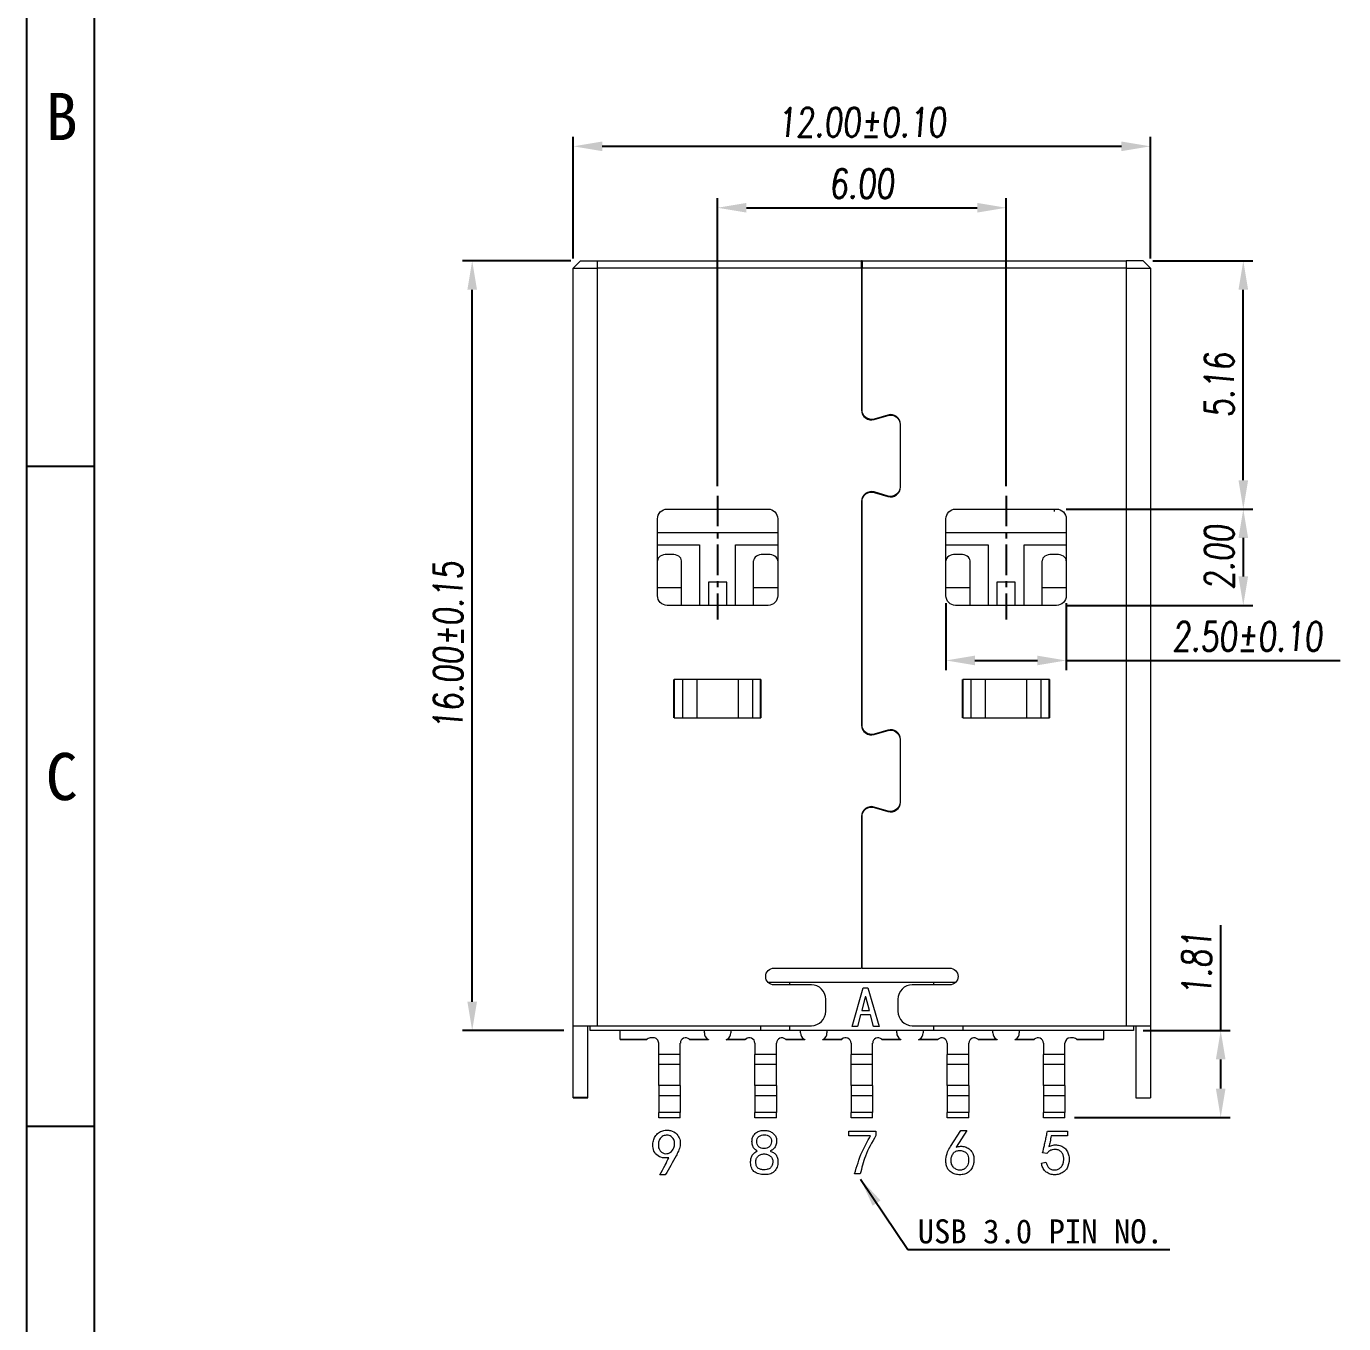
# Model space of a CAD drawing. Header units: millimetres. Extents: x 2027 to 2143, y 133 to 225.
# Drawn here: x 2026.68 to 2054.08, y 169.98 to 196.95 of the extents above; entities that cross this region are included whole.
import ezdxf

# ---------------------------------------------------------------- set-up
doc = ezdxf.new("R2010")
doc.units = ezdxf.units.MM
doc.linetypes.add('CENTER', pattern=[10.16, 6.35, -1.27, 1.27, -1.27])
doc.styles.add('2222', font='romans.shx', dxfattribs={"width": 0.75, "oblique": 5})
doc.styles.add('ROMANS', font='txt.shx', dxfattribs={"height": 0.6})
doc.styles.get("Standard").update_dxf_attribs({"font": 'romans.shx', "height": 0.6})
doc.dimstyles.new('1-1', dxfattribs={"dimscale": 4, "dimtxt": 0.15, "dimasz": 0.15, "dimexe": 0.05, "dimexo": 0.05, "dimgap": 0.05, "dimtad": 1, "dimzin": 0, "dimdsep": 46, "dimtxsty": '2222', "dimcen": 0.09, "dimclrd": 3, "dimclre": 3, "dimclrt": 256, "dimadec": 0, "dimazin": 0, "dimtp": 0.1, "dimtm": 0.1, "dimtfac": 1, "dimtofl": 0, "dimtmove": 0, "dimatfit": 3, "dimfxl": 0, "dimtolj": 1, "dimtzin": 0, "dimarcsym": 0})

# ---------------------------------------------------------------- blocks, each defined once
blk = doc.blocks.new('*D175')
at = {"color": 3, "lineweight": -2, "ltscale": 0.01}
for p, q in [((2038.059, 192.125), (2038.059, 194.658)), ((2050.059, 192.125), (2050.059, 194.658)), ((2038.659, 194.458), (2049.459, 194.458))]:
    blk.add_line(p, q, dxfattribs=at)
at = {"color": 3, "ltscale": 0.01}
for points in [[(2038.659, 194.558), (2038.659, 194.358), (2038.059, 194.458)], [(2049.459, 194.558), (2049.459, 194.358), (2050.059, 194.458)]]:
    blk.add_solid(points, dxfattribs=at)
at = {"layer": 'Defpoints', "color": 0, "ltscale": 0.01}
for p in [(2050.059, 194.458), (2038.059, 191.925), (2050.059, 191.925)]:
    blk.add_point(p, dxfattribs=at)
at = {"ltscale": 0.01, "insert": (2044.059, 194.958), "char_height": 0.6, "attachment_point": 5, "style": '2222'}
blk.add_mtext('\\A1;12.00±0.10', dxfattribs=at)
blk = doc.blocks.new('*D176')
at = {"color": 3, "lineweight": -2, "ltscale": 0.01}
for p, q in [((2038.009, 192.075), (2035.756, 192.075)), ((2035.956, 176.675), (2035.956, 191.475)), ((2037.859, 176.075), (2035.756, 176.075))]:
    blk.add_line(p, q, dxfattribs=at)
at = {"color": 3, "ltscale": 0.01}
for points in [[(2035.856, 191.475), (2036.056, 191.475), (2035.956, 192.075)], [(2035.856, 176.675), (2036.056, 176.675), (2035.956, 176.075)]]:
    blk.add_solid(points, dxfattribs=at)
at = {"layer": 'Defpoints', "color": 0, "ltscale": 0.01}
for p in [(2035.956, 192.075), (2038.209, 192.075), (2038.059, 176.075)]:
    blk.add_point(p, dxfattribs=at)
at = {"ltscale": 0.01, "insert": (2035.456, 184.075), "char_height": 0.6, "attachment_point": 5, "rotation": 90, "style": '2222'}
blk.add_mtext('\\A1;16.00±0.15', dxfattribs=at)
blk = doc.blocks.new('*D177')
at = {"color": 3, "lineweight": -2, "ltscale": 0.01}
for p, q in [((2050.109, 192.075), (2052.192, 192.075)), ((2051.992, 187.515), (2051.992, 191.475)), ((2048.309, 186.915), (2052.192, 186.915))]:
    blk.add_line(p, q, dxfattribs=at)
at = {"color": 3, "ltscale": 0.01}
for points in [[(2051.892, 191.475), (2052.092, 191.475), (2051.992, 192.075)], [(2051.892, 187.515), (2052.092, 187.515), (2051.992, 186.915)]]:
    blk.add_solid(points, dxfattribs=at)
at = {"layer": 'Defpoints', "color": 0, "ltscale": 0.01}
for p in [(2049.909, 192.075), (2051.992, 192.075), (2048.109, 186.915)]:
    blk.add_point(p, dxfattribs=at)
at = {"ltscale": 0.01, "insert": (2051.492, 189.495), "char_height": 0.6, "attachment_point": 5, "rotation": 90, "style": '2222'}
blk.add_mtext('\\A1;5.16', dxfattribs=at)
blk = doc.blocks.new('*D178')
at = {"color": 3, "lineweight": -2, "ltscale": 0.01}
for p, q in [((2048.309, 186.915), (2052.192, 186.915)), ((2051.992, 186.315), (2051.992, 185.515)), ((2048.309, 184.915), (2052.192, 184.915))]:
    blk.add_line(p, q, dxfattribs=at)
at = {"color": 3, "ltscale": 0.01}
for points in [[(2051.892, 186.315), (2052.092, 186.315), (2051.992, 186.915)], [(2051.892, 185.515), (2052.092, 185.515), (2051.992, 184.915)]]:
    blk.add_solid(points, dxfattribs=at)
at = {"layer": 'Defpoints', "color": 0, "ltscale": 0.01}
for p in [(2048.109, 186.915), (2048.109, 184.915), (2051.992, 184.915)]:
    blk.add_point(p, dxfattribs=at)
at = {"ltscale": 0.01, "insert": (2051.492, 185.915), "char_height": 0.6, "attachment_point": 5, "rotation": 90, "style": '2222'}
blk.add_mtext('\\A1;2.00', dxfattribs=at)
blk = doc.blocks.new('*D179')
at = {"color": 3, "lineweight": -2, "ltscale": 0.01}
for p, q in [((2041.059, 187.395), (2041.059, 193.381)), ((2041.659, 193.181), (2046.459, 193.181)), ((2047.059, 187.395), (2047.059, 193.381))]:
    blk.add_line(p, q, dxfattribs=at)
at = {"color": 3, "ltscale": 0.01}
for points in [[(2041.659, 193.281), (2041.659, 193.081), (2041.059, 193.181)], [(2046.459, 193.281), (2046.459, 193.081), (2047.059, 193.181)]]:
    blk.add_solid(points, dxfattribs=at)
at = {"layer": 'Defpoints', "color": 0, "ltscale": 0.01}
for p in [(2047.059, 193.181), (2041.059, 187.195), (2047.059, 187.195)]:
    blk.add_point(p, dxfattribs=at)
at = {"ltscale": 0.01, "insert": (2044.059, 193.681), "char_height": 0.6, "attachment_point": 5, "style": '2222'}
blk.add_mtext('\\A1;6.00', dxfattribs=at)
blk = doc.blocks.new('*D180')
at = {"color": 3, "lineweight": -2, "ltscale": 0.01}
for p, q in [((2045.809, 184.961), (2045.809, 183.569)), ((2048.309, 184.961), (2048.309, 183.569)), ((2046.409, 183.769), (2047.709, 183.769)), ((2048.309, 183.769), (2054.009, 183.769))]:
    blk.add_line(p, q, dxfattribs=at)
at = {"color": 3, "ltscale": 0.01}
for points in [[(2046.409, 183.869), (2046.409, 183.669), (2045.809, 183.769)], [(2047.709, 183.869), (2047.709, 183.669), (2048.309, 183.769)]]:
    blk.add_solid(points, dxfattribs=at)
at = {"layer": 'Defpoints', "color": 0, "ltscale": 0.01}
for p in [(2045.809, 185.161), (2048.309, 185.161), (2048.309, 183.769)]:
    blk.add_point(p, dxfattribs=at)
at = {"ltscale": 0.01, "insert": (2052.079, 184.269), "char_height": 0.6, "attachment_point": 5, "style": '2222'}
blk.add_mtext('\\A1;2.50±0.10', dxfattribs=at)
blk = doc.blocks.new('*D222')
at = {"color": 3, "lineweight": -2, "ltscale": 0.01}
for p, q in [((2051.522, 176.075), (2051.522, 178.263)), ((2049.909, 176.075), (2051.722, 176.075)), ((2051.522, 174.868), (2051.522, 175.475)), ((2048.484, 174.268), (2051.722, 174.268))]:
    blk.add_line(p, q, dxfattribs=at)
at = {"color": 3, "ltscale": 0.01}
for points in [[(2051.422, 175.475), (2051.622, 175.475), (2051.522, 176.075)], [(2051.422, 174.868), (2051.622, 174.868), (2051.522, 174.268)]]:
    blk.add_solid(points, dxfattribs=at)
at = {"layer": 'Defpoints', "color": 0, "ltscale": 0.01}
for p in [(2049.709, 176.075), (2051.522, 176.075), (2048.284, 174.268)]:
    blk.add_point(p, dxfattribs=at)
at = {"ltscale": 0.01, "insert": (2051.022, 177.469), "char_height": 0.6, "attachment_point": 5, "rotation": 90, "style": '2222'}
blk.add_mtext('\\A1;1.81', dxfattribs=at)

msp = doc.modelspace()

# ---------------------------------------------------------------- linework, layer by layer
at = {"color": 7}
for p, q in [((2026.684, 215.245), (2026.684, 132.916)), ((2028.095, 213.834), (2028.095, 134.328)), ((2028.095, 187.802), (2026.684, 187.802)), ((2028.095, 174.081), (2026.684, 174.081))]:
    msp.add_line(p, q, dxfattribs=at)
at = {"color": 0, "linetype": 'Continuous', "lineweight": 15}
for p, q in [((2038.059, 191.925), (2038.209, 192.075)), ((2038.209, 192.075), (2038.559, 192.075)), ((2038.559, 176.175), (2038.559, 192.075)), ((2038.559, 192.075), (2044.054, 192.075)), ((2044.054, 191.925), (2044.054, 192.075)), ((2044.064, 192.075), (2044.054, 192.075)), ((2044.064, 192.075), (2049.559, 192.075)), ((2044.064, 192.075), (2044.064, 191.925)), ((2049.909, 192.075), (2049.559, 192.075)), ((2049.559, 192.075), (2049.559, 176.175)), ((2050.059, 191.925), (2049.909, 192.075)), ((2038.059, 191.925), (2038.559, 191.925)), ((2038.059, 176.175), (2038.059, 191.925)), ((2044.054, 191.925), (2038.559, 191.925)), ((2044.054, 191.925), (2044.054, 188.975)), ((2044.054, 191.902), (2044.064, 191.902)), ((2044.064, 188.975), (2044.064, 191.925)), ((2049.559, 191.925), (2044.064, 191.925)), ((2049.559, 191.925), (2050.059, 191.925)), ((2050.059, 191.925), (2050.059, 176.175)), ((2044.064, 189.075), (2044.054, 189.075)), ((2044.602, 188.872), (2044.314, 188.788)), ((2044.317, 188.778), (2044.605, 188.862)), ((2044.359, 188.79), (2044.359, 188.801)), ((2044.559, 188.859), (2044.559, 188.849)), ((2044.854, 188.675), (2044.854, 187.375)), ((2044.864, 187.375), (2044.864, 188.675)), ((2044.314, 187.262), (2044.602, 187.178)), ((2044.605, 187.188), (2044.317, 187.272)), ((2044.559, 187.201), (2044.559, 187.19)), ((2040.009, 186.915), (2042.109, 186.915)), ((2044.054, 187.075), (2044.054, 182.425)), ((2044.064, 182.425), (2044.064, 187.075)), ((2046.009, 186.915), (2048.109, 186.915)), ((2048.059, 186.915), (2048.059, 186.868)), ((2039.809, 185.115), (2039.809, 186.715)), ((2042.309, 186.715), (2042.309, 185.115)), ((2045.809, 185.115), (2045.809, 186.715)), ((2048.309, 186.715), (2048.309, 185.115)), ((2042.309, 186.425), (2039.809, 186.425)), ((2044.064, 186.425), (2044.054, 186.425)), ((2048.309, 186.425), (2045.809, 186.425)), ((2039.809, 186.175), (2040.684, 186.175)), ((2040.684, 186.175), (2040.684, 184.915)), ((2041.434, 184.915), (2041.434, 186.175)), ((2041.434, 186.175), (2042.309, 186.175)), ((2044.054, 186.175), (2044.064, 186.175)), ((2045.809, 186.175), (2046.684, 186.175)), ((2046.684, 186.175), (2046.684, 184.915)), ((2047.434, 186.175), (2048.309, 186.175)), ((2047.434, 184.915), (2047.434, 186.175)), ((2040.109, 185.973), (2040.009, 185.973)), ((2040.309, 185.483), (2040.309, 185.843)), ((2041.809, 185.483), (2041.809, 185.843)), ((2042.109, 185.973), (2042.009, 185.973)), ((2044.064, 185.973), (2044.054, 185.973)), ((2046.109, 185.973), (2046.009, 185.973)), ((2046.309, 185.483), (2046.309, 185.843)), ((2047.809, 185.483), (2047.809, 185.843)), ((2048.109, 185.973), (2048.009, 185.973)), ((2040.309, 184.973), (2040.309, 185.483)), ((2041.809, 184.973), (2041.809, 185.483)), ((2046.309, 184.973), (2046.309, 185.483)), ((2047.809, 184.973), (2047.809, 185.483)), ((2040.309, 185.277), (2039.809, 185.277)), ((2041.249, 185.4), (2040.869, 185.4)), ((2040.869, 185.4), (2040.869, 184.915)), ((2041.249, 184.915), (2041.249, 185.4)), ((2042.309, 185.277), (2041.809, 185.277)), ((2044.064, 185.277), (2044.054, 185.277)), ((2046.309, 185.277), (2045.809, 185.277)), ((2046.869, 185.4), (2046.869, 184.915)), ((2047.249, 185.4), (2046.869, 185.4)), ((2047.249, 184.915), (2047.249, 185.4)), ((2048.309, 185.277), (2047.809, 185.277)), ((2040.309, 184.915), (2040.309, 184.973)), ((2041.809, 184.915), (2041.809, 184.973)), ((2046.309, 184.915), (2046.309, 184.973)), ((2047.809, 184.915), (2047.809, 184.973)), ((2042.109, 184.915), (2040.009, 184.915)), ((2048.109, 184.915), (2046.009, 184.915)), ((2041.959, 183.375), (2040.159, 183.375)), ((2040.334, 182.575), (2040.334, 183.375)), ((2040.634, 182.575), (2040.634, 183.375)), ((2041.484, 183.375), (2041.484, 182.575)), ((2041.784, 183.375), (2041.784, 182.575)), ((2047.959, 183.375), (2046.159, 183.375)), ((2046.334, 182.575), (2046.334, 183.375)), ((2046.634, 182.575), (2046.634, 183.375)), ((2047.484, 183.375), (2047.484, 182.575)), ((2047.784, 183.375), (2047.784, 182.575)), ((2040.159, 182.575), (2041.959, 182.575)), ((2044.054, 182.722), (2044.064, 182.722)), ((2046.159, 182.575), (2047.959, 182.575)), ((2044.602, 182.322), (2044.314, 182.238)), ((2044.317, 182.228), (2044.605, 182.312)), ((2044.434, 182.262), (2044.434, 182.273)), ((2044.534, 182.291), (2044.534, 182.302)), ((2044.684, 182.328), (2044.684, 182.318)), ((2044.854, 182.125), (2044.854, 180.825)), ((2044.864, 180.825), (2044.864, 182.125)), ((2044.864, 181.175), (2044.854, 181.175)), ((2044.314, 180.712), (2044.602, 180.628)), ((2044.605, 180.638), (2044.317, 180.722)), ((2044.434, 180.677), (2044.434, 180.687)), ((2044.659, 180.63), (2044.659, 180.62)), ((2044.054, 180.525), (2044.054, 177.375)), ((2044.054, 180.375), (2044.064, 180.375)), ((2044.064, 177.375), (2044.064, 180.525)), ((2044.064, 180.075), (2044.054, 180.075)), ((2044.064, 179.375), (2044.054, 179.375)), ((2044.054, 178.075), (2044.064, 178.075)), ((2042.234, 177.375), (2044.054, 177.375)), ((2044.064, 177.375), (2045.884, 177.375)), ((2046.007, 177.075), (2042.112, 177.075)), ((2043.009, 177.025), (2042.234, 177.025)), ((2042.559, 177.025), (2042.559, 177.075)), ((2045.884, 177.025), (2045.109, 177.025)), ((2045.559, 177.025), (2045.559, 177.075)), ((2043.309, 176.475), (2043.309, 176.725)), ((2043.855, 176.156), (2044.089, 176.965)), ((2044.131, 176.778), (2044.056, 176.492)), ((2044.089, 176.965), (2044.183, 176.965)), ((2044.141, 176.778), (2044.131, 176.778)), ((2044.216, 176.492), (2044.141, 176.778)), ((2044.183, 176.965), (2044.417, 176.156)), ((2044.809, 176.725), (2044.809, 176.475)), ((2044.056, 176.492), (2044.216, 176.492)), ((2038.059, 176.175), (2038.559, 176.175)), ((2038.059, 174.675), (2038.059, 176.175)), ((2038.359, 174.675), (2038.359, 176.175)), ((2038.409, 176.075), (2038.409, 176.175)), ((2038.559, 176.175), (2043.009, 176.175)), ((2041.959, 176.075), (2041.959, 176.175)), ((2042.559, 176.075), (2042.559, 176.175)), ((2043.968, 176.156), (2043.855, 176.156)), ((2044.033, 176.403), (2043.968, 176.156)), ((2044.239, 176.403), (2044.033, 176.403)), ((2044.304, 176.156), (2044.239, 176.403)), ((2044.417, 176.156), (2044.304, 176.156)), ((2045.109, 176.175), (2049.559, 176.175)), ((2045.559, 176.075), (2045.559, 176.175)), ((2046.159, 176.175), (2046.159, 176.075)), ((2049.559, 176.175), (2050.059, 176.175)), ((2049.709, 176.175), (2049.709, 176.075)), ((2049.759, 176.175), (2049.759, 174.975)), ((2050.059, 176.175), (2050.059, 174.975)), ((2038.709, 176.075), (2038.409, 176.075)), ((2041.959, 176.075), (2038.709, 176.075)), ((2039.034, 175.895), (2039.034, 176.075)), ((2039.034, 175.895), (2039.594, 175.895)), ((2039.034, 175.895), (2039.034, 175.885)), ((2039.582, 175.885), (2039.034, 175.885)), ((2039.722, 175.925), (2039.684, 175.925)), ((2040.473, 175.895), (2040.859, 175.895)), ((2040.873, 175.885), (2040.483, 175.885)), ((2040.784, 176.025), (2040.784, 176.075)), ((2040.873, 175.888), (2040.873, 175.885)), ((2041.636, 175.885), (2041.238, 175.885)), ((2041.259, 175.895), (2041.645, 175.895)), ((2041.334, 176.075), (2041.334, 176.025)), ((2042.559, 176.075), (2041.959, 176.075)), ((2042.473, 175.895), (2042.859, 175.895)), ((2042.873, 175.885), (2042.483, 175.885)), ((2045.559, 176.075), (2042.559, 176.075)), ((2042.784, 176.025), (2042.784, 176.075)), ((2042.873, 175.888), (2042.873, 175.885)), ((2043.636, 175.885), (2043.238, 175.885)), ((2043.259, 175.895), (2043.645, 175.895)), ((2043.334, 176.075), (2043.334, 176.025)), ((2044.473, 175.895), (2044.859, 175.895)), ((2044.873, 175.885), (2044.483, 175.885)), ((2044.784, 176.025), (2044.784, 176.075)), ((2044.873, 175.888), (2044.873, 175.885)), ((2045.636, 175.885), (2045.238, 175.885)), ((2045.259, 175.895), (2045.645, 175.895)), ((2045.334, 176.075), (2045.334, 176.025)), ((2046.159, 176.075), (2045.559, 176.075)), ((2049.409, 176.075), (2046.159, 176.075)), ((2046.473, 175.895), (2046.859, 175.895)), ((2046.873, 175.885), (2046.483, 175.885)), ((2046.784, 176.025), (2046.784, 176.075)), ((2046.873, 175.888), (2046.873, 175.885)), ((2047.636, 175.885), (2047.238, 175.885)), ((2047.259, 175.895), (2047.645, 175.895)), ((2047.334, 176.075), (2047.334, 176.025)), ((2048.434, 175.925), (2048.397, 175.925)), ((2048.524, 175.895), (2049.084, 175.895)), ((2049.084, 175.885), (2048.536, 175.885)), ((2049.084, 176.075), (2049.084, 175.895)), ((2049.084, 175.885), (2049.084, 175.895)), ((2049.709, 176.075), (2049.409, 176.075)), ((2039.834, 175.575), (2039.834, 175.812)), ((2040.284, 175.575), (2040.284, 175.812)), ((2041.834, 175.812), (2041.834, 175.575)), ((2042.284, 175.575), (2042.284, 175.812)), ((2043.834, 175.812), (2043.834, 175.575)), ((2044.284, 175.575), (2044.284, 175.812)), ((2045.834, 175.812), (2045.834, 175.575)), ((2046.284, 175.575), (2046.284, 175.812)), ((2047.834, 175.812), (2047.834, 175.575)), ((2048.284, 175.575), (2048.284, 175.812)), ((2040.284, 175.575), (2039.834, 175.575)), ((2039.834, 175.368), (2039.834, 175.575)), ((2040.284, 175.368), (2039.834, 175.368)), ((2039.834, 174.932), (2039.834, 175.368)), ((2040.284, 175.368), (2040.284, 175.575)), ((2040.284, 174.932), (2040.284, 175.368)), ((2042.284, 175.575), (2041.834, 175.575)), ((2041.834, 175.368), (2041.834, 175.575)), ((2042.284, 175.368), (2041.834, 175.368)), ((2041.834, 174.932), (2041.834, 175.368)), ((2042.284, 175.368), (2042.284, 175.575)), ((2042.284, 174.932), (2042.284, 175.368)), ((2044.284, 175.575), (2043.834, 175.575)), ((2043.834, 175.368), (2043.834, 175.575)), ((2044.284, 175.368), (2043.834, 175.368)), ((2043.834, 174.932), (2043.834, 175.368)), ((2044.284, 175.368), (2044.284, 175.575)), ((2044.284, 174.932), (2044.284, 175.368)), ((2046.284, 175.575), (2045.834, 175.575)), ((2045.834, 175.368), (2045.834, 175.575)), ((2046.284, 175.368), (2045.834, 175.368)), ((2045.834, 174.932), (2045.834, 175.368)), ((2046.284, 175.368), (2046.284, 175.575)), ((2046.284, 174.932), (2046.284, 175.368)), ((2048.284, 175.575), (2047.834, 175.575)), ((2047.834, 175.368), (2047.834, 175.575)), ((2048.284, 175.368), (2047.834, 175.368)), ((2047.834, 174.932), (2047.834, 175.368)), ((2048.284, 175.368), (2048.284, 175.575)), ((2048.284, 174.932), (2048.284, 175.368)), ((2040.284, 174.932), (2039.834, 174.932)), ((2039.834, 174.932), (2039.834, 174.72)), ((2040.284, 174.932), (2040.284, 174.72)), ((2042.284, 174.932), (2041.834, 174.932)), ((2041.834, 174.932), (2041.834, 174.72)), ((2042.284, 174.932), (2042.284, 174.72)), ((2044.284, 174.932), (2043.834, 174.932)), ((2043.834, 174.932), (2043.834, 174.72)), ((2044.284, 174.932), (2044.284, 174.72)), ((2046.284, 174.932), (2045.834, 174.932)), ((2045.834, 174.932), (2045.834, 174.72)), ((2046.284, 174.932), (2046.284, 174.72)), ((2048.284, 174.932), (2047.834, 174.932)), ((2047.834, 174.932), (2047.834, 174.72)), ((2048.284, 174.932), (2048.284, 174.72)), ((2049.759, 174.975), (2049.759, 174.675)), ((2050.059, 174.975), (2050.059, 174.675)), ((2040.284, 174.72), (2039.834, 174.72)), ((2039.834, 174.72), (2039.834, 174.369)), ((2040.284, 174.72), (2040.284, 174.369)), ((2042.284, 174.72), (2041.834, 174.72)), ((2041.834, 174.72), (2041.834, 174.369)), ((2042.284, 174.72), (2042.284, 174.369)), ((2044.284, 174.72), (2043.834, 174.72)), ((2043.834, 174.72), (2043.834, 174.369)), ((2044.284, 174.72), (2044.284, 174.369)), ((2046.284, 174.72), (2045.834, 174.72)), ((2045.834, 174.72), (2045.834, 174.369)), ((2046.284, 174.72), (2046.284, 174.369)), ((2048.284, 174.72), (2047.834, 174.72)), ((2047.834, 174.72), (2047.834, 174.369)), ((2048.284, 174.72), (2048.284, 174.369)), ((2049.759, 174.675), (2050.059, 174.675)), ((2040.284, 174.369), (2039.834, 174.369)), ((2039.834, 174.26), (2039.834, 174.369)), ((2040.284, 174.26), (2039.834, 174.26)), ((2040.284, 174.26), (2040.284, 174.369)), ((2042.284, 174.369), (2041.834, 174.369)), ((2041.834, 174.26), (2041.834, 174.369)), ((2042.284, 174.26), (2041.834, 174.26)), ((2042.284, 174.26), (2042.284, 174.369)), ((2044.284, 174.369), (2043.834, 174.369)), ((2043.834, 174.26), (2043.834, 174.369)), ((2044.284, 174.26), (2043.834, 174.26)), ((2044.284, 174.26), (2044.284, 174.369)), ((2046.284, 174.369), (2045.834, 174.369)), ((2045.834, 174.26), (2045.834, 174.369)), ((2046.284, 174.26), (2045.834, 174.26)), ((2046.284, 174.26), (2046.284, 174.369)), ((2048.284, 174.369), (2047.834, 174.369)), ((2047.834, 174.26), (2047.834, 174.369)), ((2048.284, 174.26), (2047.834, 174.26)), ((2048.284, 174.26), (2048.284, 174.369)), ((2043.788, 173.889), (2043.788, 173.984)), ((2043.788, 173.984), (2044.351, 173.984)), ((2044.351, 173.984), (2044.351, 173.894)), ((2045.904, 173.662), (2046.119, 173.999)), ((2046.241, 173.999), (2046.019, 173.652)), ((2046.119, 173.999), (2046.241, 173.999)), ((2047.919, 173.984), (2048.335, 173.984)), ((2048.335, 173.984), (2048.335, 173.889)), ((2044.241, 173.889), (2043.788, 173.889)), ((2048.335, 173.889), (2047.998, 173.889)), ((2047.909, 173.52), (2047.819, 173.531)), ((2047.793, 173.315), (2047.888, 173.341)), ((2039.972, 173.078), (2039.856, 173.078)), ((2044.025, 173.094), (2043.909, 173.094))]:
    msp.add_line(p, q, dxfattribs=at)
at = {"color": 2, "linetype": 'CENTER', "ltscale": 0.1}
for p, q in [((2041.059, 187.195), (2041.059, 184.622)), ((2047.059, 187.195), (2047.059, 184.622))]:
    msp.add_line(p, q, dxfattribs=at)
at = {"ltscale": 0.01}
for p, q in [((2040.159, 182.575), (2040.159, 183.375)), ((2041.959, 182.575), (2041.959, 183.375)), ((2046.159, 182.575), (2046.159, 183.375)), ((2047.959, 182.575), (2047.959, 183.375)), ((2038.359, 174.675), (2038.059, 174.675))]:
    msp.add_line(p, q, dxfattribs=at)
at = {"color": 0, "linetype": 'Continuous', "lineweight": 15}
for centre, radius, start, end in [((2044.259, 188.975), 0.205, 180, 286.2602), ((2044.659, 188.675), 0.205, 0, 106.2602), ((2044.259, 187.075), 0.205, 73.7398, 180), ((2044.659, 187.375), 0.205, 253.7398, 0), ((2044.259, 182.425), 0.205, 180, 286.2602), ((2044.659, 182.125), 0.205, 0, 106.2602), ((2044.659, 180.825), 0.205, 253.7398, 0), ((2044.259, 180.525), 0.205, 73.7398, 180), ((2043.009, 176.725), 0.3, 0, 90), ((2045.109, 176.725), 0.3, 90, 180), ((2043.009, 176.475), 0.3, 270, 0), ((2045.109, 176.475), 0.3, 180, 270), ((2039.684, 175.775), 0.15, 126.87, 132.8335), ((2039.684, 175.775), 0.15, 90, 126.87), ((2039.722, 175.812), 0.113, 0, 90.0001), ((2040.397, 175.812), 0.112, 47.1666, 180), ((2040.397, 175.812), 0.112, 40.124, 47.1666), ((2040.934, 176.025), 0.15, 180, 240.0736), ((2040.934, 176.025), 0.15, 240.0736, 246.0423), ((2041.184, 176.025), 0.15, 291.0395, 299.9264), ((2041.184, 176.025), 0.15, 299.9264, 0), ((2041.722, 175.812), 0.112, 132.8334, 139.876), ((2041.722, 175.812), 0.113, 0, 132.8334), ((2042.397, 175.812), 0.112, 47.1666, 180), ((2042.397, 175.812), 0.112, 40.124, 47.1666), ((2042.934, 176.025), 0.15, 180, 240.0736), ((2042.934, 176.025), 0.15, 240.0736, 246.0423), ((2043.184, 176.025), 0.15, 291.0395, 299.9264), ((2043.184, 176.025), 0.15, 299.9264, 0), ((2043.722, 175.812), 0.112, 132.8334, 139.876), ((2043.722, 175.812), 0.113, 0, 132.8334), ((2044.397, 175.812), 0.112, 47.1666, 180), ((2044.397, 175.812), 0.112, 40.124, 47.1666), ((2044.934, 176.025), 0.15, 180, 240.0736), ((2044.934, 176.025), 0.15, 240.0736, 246.0423), ((2045.184, 176.025), 0.15, 291.0395, 299.9264), ((2045.184, 176.025), 0.15, 299.9264, 0), ((2045.722, 175.812), 0.112, 132.8334, 139.876), ((2045.722, 175.812), 0.112, 0, 132.8334), ((2046.397, 175.812), 0.112, 47.1666, 180), ((2046.397, 175.812), 0.112, 40.124, 47.1666), ((2046.934, 176.025), 0.15, 180, 240.0736), ((2046.934, 176.025), 0.15, 240.0736, 246.0423), ((2047.184, 176.025), 0.15, 291.0395, 299.9264), ((2047.184, 176.025), 0.15, 299.9264, 0), ((2047.722, 175.812), 0.112, 132.8334, 139.876), ((2047.722, 175.812), 0.112, 0, 132.8334), ((2048.397, 175.812), 0.113, 90, 180), ((2048.434, 175.775), 0.15, 53.13, 90), ((2048.434, 175.775), 0.15, 47.1665, 53.13)]:
    msp.add_arc(centre, radius, start, end, dxfattribs=at)
at = {"color": 0, "linetype": 'Continuous', "lineweight": 15, "extrusion": (0, 0, -1)}
for centre, radius, start, end in [((-2044.259, 188.975), 0.195, 253.7398, 0), ((-2044.659, 188.675), 0.195, 73.7398, 180), ((-2044.259, 187.075), 0.195, 0, 106.2602), ((-2044.659, 187.375), 0.195, 180, 286.2602), ((-2040.009, 186.715), 0.2, 360, 90), ((-2042.109, 186.715), 0.2, 90, 180), ((-2046.009, 186.715), 0.2, 360, 90), ((-2048.109, 186.715), 0.2, 90, 180), ((-2040.009, 185.115), 0.2, 270, 0), ((-2042.109, 185.115), 0.2, 180, 270), ((-2046.009, 185.115), 0.2, 270, 0), ((-2048.109, 185.115), 0.2, 180, 270), ((-2044.259, 182.425), 0.195, 253.7398, 0), ((-2044.659, 182.125), 0.195, 73.7398, 180), ((-2044.659, 180.825), 0.195, 180, 286.2602), ((-2044.259, 180.525), 0.195, 0, 106.2602), ((-2042.234, 177.2), 0.175, 270, 90), ((-2045.884, 177.2), 0.175, 90, 270)]:
    msp.add_arc(centre, radius, start, end, dxfattribs=at)
at = {"color": 0, "linetype": 'Continuous', "lineweight": 15}
for centre, start_param, end_param in [((2040.009, 185.843), 4.712389, 6.283185), ((2040.109, 185.843), 3.141593, 4.712389), ((2042.009, 185.843), 4.712389, 6.283185), ((2042.109, 185.843), 3.141593, 4.712389), ((2046.009, 185.843), 4.712389, 6.283185), ((2046.109, 185.843), 3.141593, 4.712389), ((2048.009, 185.843), 4.712389, 6.283185), ((2048.109, 185.843), 3.141593, 4.712389)]:
    msp.add_ellipse(centre, major_axis=(-0.2, 0), ratio=0.653926, start_param=start_param, end_param=end_param, dxfattribs=at)
for points, knots in [([(2040.046, 173.431), (2040.001, 173.427), (2039.912, 173.419), (2039.785, 173.479), (2039.714, 173.599), (2039.708, 173.723), (2039.735, 173.832), (2039.788, 173.919), (2039.871, 173.979), (2039.96, 174.003), (2040.044, 174.006), (2040.141, 173.979), (2040.237, 173.909), (2040.285, 173.791), (2040.285, 173.676), (2040.248, 173.569), (2040.145, 173.369), (2040.049, 173.207), (2039.972, 173.078)], [0, 0, 0, 0, 0.0624831, 0.124576, 0.1864248, 0.2489887, 0.2959461, 0.342827, 0.3896488, 0.436646, 0.4718653, 0.5071086, 0.5770067, 0.6294122, 0.6821976, 0.7350706, 0.7880449, 1, 1, 1, 1]), ([(2041.883, 173.573), (2041.86, 173.588), (2041.815, 173.617), (2041.781, 173.692), (2041.771, 173.77), (2041.782, 173.851), (2041.825, 173.919), (2041.884, 173.974), (2041.962, 173.998), (2042.042, 174.001), (2042.122, 173.993), (2042.194, 173.958), (2042.255, 173.905), (2042.287, 173.83), (2042.288, 173.75), (2042.271, 173.672), (2042.221, 173.606), (2042.174, 173.58), (2042.151, 173.568)], [0, 0, 0, 0, 0.062561, 0.124791, 0.187407, 0.24988, 0.312397, 0.374905, 0.437357, 0.500032, 0.562686, 0.625206, 0.687582, 0.750023, 0.812473, 0.875052, 0.937409, 1, 1, 1, 1]), ([(2047.819, 173.531), (2047.832, 173.582), (2047.852, 173.666), (2047.877, 173.784), (2047.898, 173.884), (2047.912, 173.95), (2047.919, 173.984)], [0, 0, 0, 0, 0.339974, 0.559983, 0.77999, 1, 1, 1, 1]), ([(2040.009, 173.899), (2039.981, 173.897), (2039.938, 173.893), (2039.89, 173.863), (2039.855, 173.819), (2039.826, 173.752), (2039.827, 173.696), (2039.827, 173.668)], [0, 0, 0, 0, 0.2485678, 0.3737682, 0.4992217, 0.749602, 1, 1, 1, 1]), ([(2040.151, 173.636), (2040.158, 173.665), (2040.17, 173.722), (2040.16, 173.797), (2040.126, 173.846), (2040.093, 173.875), (2040.053, 173.896), (2040.024, 173.898), (2040.009, 173.899)], [0, 0, 0, 0, 0.250446, 0.499184, 0.624368, 0.749683, 0.874863, 1, 1, 1, 1]), ([(2041.872, 173.768), (2041.875, 173.748), (2041.88, 173.709), (2041.912, 173.657), (2041.964, 173.624), (2042.024, 173.618), (2042.084, 173.624), (2042.137, 173.654), (2042.171, 173.705), (2042.183, 173.764), (2042.178, 173.824), (2042.145, 173.876), (2042.089, 173.902), (2042.03, 173.907), (2041.971, 173.902), (2041.914, 173.878), (2041.879, 173.827), (2041.874, 173.787), (2041.872, 173.768)], [0, 0, 0, 0, 0.062548, 0.12519, 0.187431, 0.250069, 0.312725, 0.375076, 0.4376, 0.50016, 0.562755, 0.62487, 0.687272, 0.749963, 0.81272, 0.875105, 0.937473, 1, 1, 1, 1]), ([(2043.909, 173.094), (2043.955, 173.249), (2044.036, 173.527), (2044.178, 173.778), (2044.241, 173.889)], [0, 0, 0, 0, 0.559804, 1, 1, 1, 1]), ([(2044.351, 173.894), (2044.271, 173.752), (2044.127, 173.5), (2044.056, 173.218), (2044.025, 173.094)], [0, 0, 0, 0, 0.559978, 1, 1, 1, 1]), ([(2047.946, 173.662), (2047.975, 173.674), (2048.033, 173.698), (2048.129, 173.698), (2048.22, 173.672), (2048.302, 173.621), (2048.346, 173.535), (2048.38, 173.415), (2048.364, 173.285), (2048.305, 173.173), (2048.228, 173.115), (2048.14, 173.08), (2048.045, 173.073), (2047.953, 173.094), (2047.87, 173.144), (2047.816, 173.224), (2047.801, 173.285), (2047.793, 173.315)], [0, 0, 0, 0, 0.062643, 0.125163, 0.187775, 0.250142, 0.312686, 0.375309, 0.499781, 0.562241, 0.624747, 0.687314, 0.74994, 0.812404, 0.874927, 0.937334, 1, 1, 1, 1]), ([(2047.998, 173.889), (2047.99, 173.846), (2047.976, 173.77), (2047.955, 173.695), (2047.946, 173.662)], [0, 0, 0, 0, 0.560034, 1, 1, 1, 1]), ([(2039.827, 173.668), (2039.831, 173.649), (2039.839, 173.611), (2039.872, 173.563), (2039.917, 173.527), (2039.974, 173.511), (2040.031, 173.519), (2040.104, 173.549), (2040.132, 173.601), (2040.151, 173.636)], [0, 0, 0, 0, 0.125229, 0.250382, 0.375638, 0.500411, 0.625721, 0.750741, 1, 1, 1, 1]), ([(2039.856, 173.078), (2039.894, 173.143), (2039.961, 173.258), (2040.02, 173.378), (2040.046, 173.431)], [0, 0, 0, 0, 0.560008, 1, 1, 1, 1]), ([(2041.746, 173.352), (2041.748, 173.377), (2041.753, 173.428), (2041.792, 173.514), (2041.848, 173.551), (2041.883, 173.573)], [0, 0, 0, 0, 0.280883, 0.561709, 1, 1, 1, 1]), ([(2042.151, 173.568), (2042.175, 173.56), (2042.222, 173.543), (2042.28, 173.492), (2042.31, 173.422), (2042.318, 173.334), (2042.303, 173.234), (2042.241, 173.136), (2042.138, 173.082), (2042.025, 173.076), (2041.913, 173.086), (2041.808, 173.137), (2041.749, 173.239), (2041.747, 173.314), (2041.746, 173.352)], [0, 0, 0, 0, 0.062722, 0.125123, 0.18771, 0.250442, 0.34421, 0.43805, 0.531296, 0.625352, 0.719408, 0.812893, 0.905926, 1, 1, 1, 1]), ([(2041.854, 173.357), (2041.854, 173.334), (2041.856, 173.289), (2041.881, 173.222), (2041.944, 173.186), (2042.012, 173.178), (2042.08, 173.183), (2042.148, 173.204), (2042.192, 173.261), (2042.21, 173.327), (2042.209, 173.397), (2042.17, 173.457), (2042.113, 173.496), (2042.045, 173.514), (2041.976, 173.508), (2041.913, 173.478), (2041.864, 173.426), (2041.857, 173.38), (2041.854, 173.357)], [0, 0, 0, 0, 0.062722, 0.125131, 0.18716, 0.249892, 0.312691, 0.375166, 0.437291, 0.499969, 0.562523, 0.624712, 0.687352, 0.74994, 0.812625, 0.87518, 0.937595, 1, 1, 1, 1]), ([(2046.019, 173.652), (2046.05, 173.659), (2046.112, 173.672), (2046.21, 173.665), (2046.293, 173.616), (2046.361, 173.547), (2046.389, 173.453), (2046.394, 173.358), (2046.375, 173.264), (2046.329, 173.179), (2046.26, 173.111), (2046.168, 173.08), (2046.073, 173.075), (2045.978, 173.091), (2045.893, 173.137), (2045.833, 173.214), (2045.806, 173.307), (2045.804, 173.37), (2045.804, 173.402)], [0, 0, 0, 0, 0.06265, 0.1250942, 0.1875531, 0.249857, 0.3123923, 0.3749903, 0.4375944, 0.5000838, 0.562548, 0.624938, 0.6875496, 0.7500864, 0.8125021, 0.8748232, 0.9374111, 1, 1, 1, 1]), ([(2045.804, 173.402), (2045.814, 173.454), (2045.831, 173.547), (2045.882, 173.627), (2045.904, 173.662)], [0, 0, 0, 0, 0.558222, 1, 1, 1, 1]), ([(2045.967, 173.228), (2045.987, 173.212), (2046.028, 173.18), (2046.1, 173.169), (2046.164, 173.179), (2046.214, 173.211), (2046.251, 173.256), (2046.277, 173.33), (2046.281, 173.408), (2046.266, 173.484), (2046.231, 173.54), (2046.166, 173.574), (2046.089, 173.584), (2046.011, 173.571), (2045.95, 173.518), (2045.92, 173.446), (2045.91, 173.37), (2045.921, 173.291), (2045.952, 173.249), (2045.967, 173.228)], [0, 0, 0, 0, 0.062334, 0.124881, 0.171772, 0.218642, 0.265572, 0.312572, 0.406451, 0.453468, 0.500283, 0.562697, 0.625193, 0.687642, 0.749733, 0.812372, 0.875028, 0.937594, 1, 1, 1, 1]), ([(2047.888, 173.341), (2047.894, 173.32), (2047.907, 173.276), (2047.943, 173.216), (2048.005, 173.18), (2048.074, 173.176), (2048.143, 173.187), (2048.2, 173.229), (2048.24, 173.286), (2048.264, 173.374), (2048.26, 173.47), (2048.213, 173.549), (2048.157, 173.591), (2048.088, 173.605), (2048.02, 173.598), (2047.954, 173.573), (2047.924, 173.538), (2047.909, 173.52)], [0, 0, 0, 0, 0.062766, 0.125352, 0.187387, 0.250105, 0.312603, 0.375161, 0.437698, 0.500368, 0.624801, 0.687329, 0.749744, 0.812276, 0.874968, 0.937455, 1, 1, 1, 1])]:
    msp.add_open_spline(points, degree=3, knots=knots, dxfattribs=at)

# ---------------------------------------------------------------- texts
at = {"color": 7, "char_height": 0.9801, "width": 10.61658, "attachment_point": 1}
for s, insert in [('{\\fFangSong_GB2312|b0|i0|c134|p49;B}', (2027.085, 195.567)), ('{\\fFangSong_GB2312|b0|i0|c134|p49;C}', (2027.085, 181.846))]:
    msp.add_mtext(s, dxfattribs=dict(at, insert=insert))
at = {"ltscale": 0.01, "insert": (2045.22, 172.15), "char_height": 0.5, "width": 35.93496, "attachment_point": 1, "style": 'ROMANS'}
msp.add_mtext('{\\fSimSun|b0|i0|c134|p2;\\C1;USB 3.0 PIN NO.}', dxfattribs=at)

# ---------------------------------------------------------------- dimensions: what is measured, and where the dimension line sits
at = {"ltscale": 0.01}
dim = msp.add_linear_dim(base=(2050.059, 194.458), p1=(2038.059, 191.925), p2=(2050.059, 191.925), dimstyle='1-1', override={"dimtol": 1}, dxfattribs=at)
dim.commit()
dim.dimension.update_dxf_attribs({"geometry": '*D175', "text_midpoint": (2044.059, 194.958)})
dim = msp.add_linear_dim(base=(2047.059, 193.181), p1=(2041.059, 187.195), p2=(2047.059, 187.195), dimstyle='1-1', dxfattribs=at)
dim.commit()
dim.dimension.update_dxf_attribs({"geometry": '*D179', "text_midpoint": (2044.059, 193.681)})
dim = msp.add_linear_dim(base=(2035.956, 192.075), p1=(2038.059, 176.075), p2=(2038.209, 192.075), angle=90, dimstyle='1-1', override={"dimtol": 1, "dimtp": 0.15, "dimtm": 0.15}, dxfattribs=at)
dim.commit()
dim.dimension.update_dxf_attribs({"geometry": '*D176', "text_midpoint": (2035.456, 184.075)})
for base, p2, picture, middle in [((2051.992, 192.075), (2049.909, 192.075), '*D177', (2051.492, 189.495)), ((2051.992, 184.915), (2048.109, 184.915), '*D178', (2051.492, 185.915))]:
    dim = msp.add_linear_dim(base=base, p1=(2048.109, 186.915), p2=p2, angle=90, dimstyle='1-1', dxfattribs=at)
    dim.commit()
    dim.dimension.update_dxf_attribs({"geometry": picture, "text_midpoint": middle})
dim = msp.add_linear_dim(base=(2048.309, 183.769), p1=(2045.809, 185.161), p2=(2048.309, 185.161), dimstyle='1-1', override={"dimtol": 1}, dxfattribs=at)
dim.commit()
dim.dimension.update_dxf_attribs({"geometry": '*D180', "text_midpoint": (2052.079, 183.769), "dimtype": 160})
dim = msp.add_linear_dim(base=(2051.522, 176.075), p1=(2048.284, 174.268), p2=(2049.709, 176.075), angle=90, dimstyle='1-1', dxfattribs=at)
dim.commit()
dim.dimension.update_dxf_attribs({"geometry": '*D222', "text_midpoint": (2051.522, 177.469), "dimtype": 160})

# ---------------------------------------------------------------- leaders
msp.add_leader([(2044.031, 172.986), (2045.013, 171.526), (2050.466, 171.526)], dimstyle='1-1', override={"dimgap": 0.05, "dimtad": 0}, dxfattribs=at)

doc.saveas('drawing.dxf')
